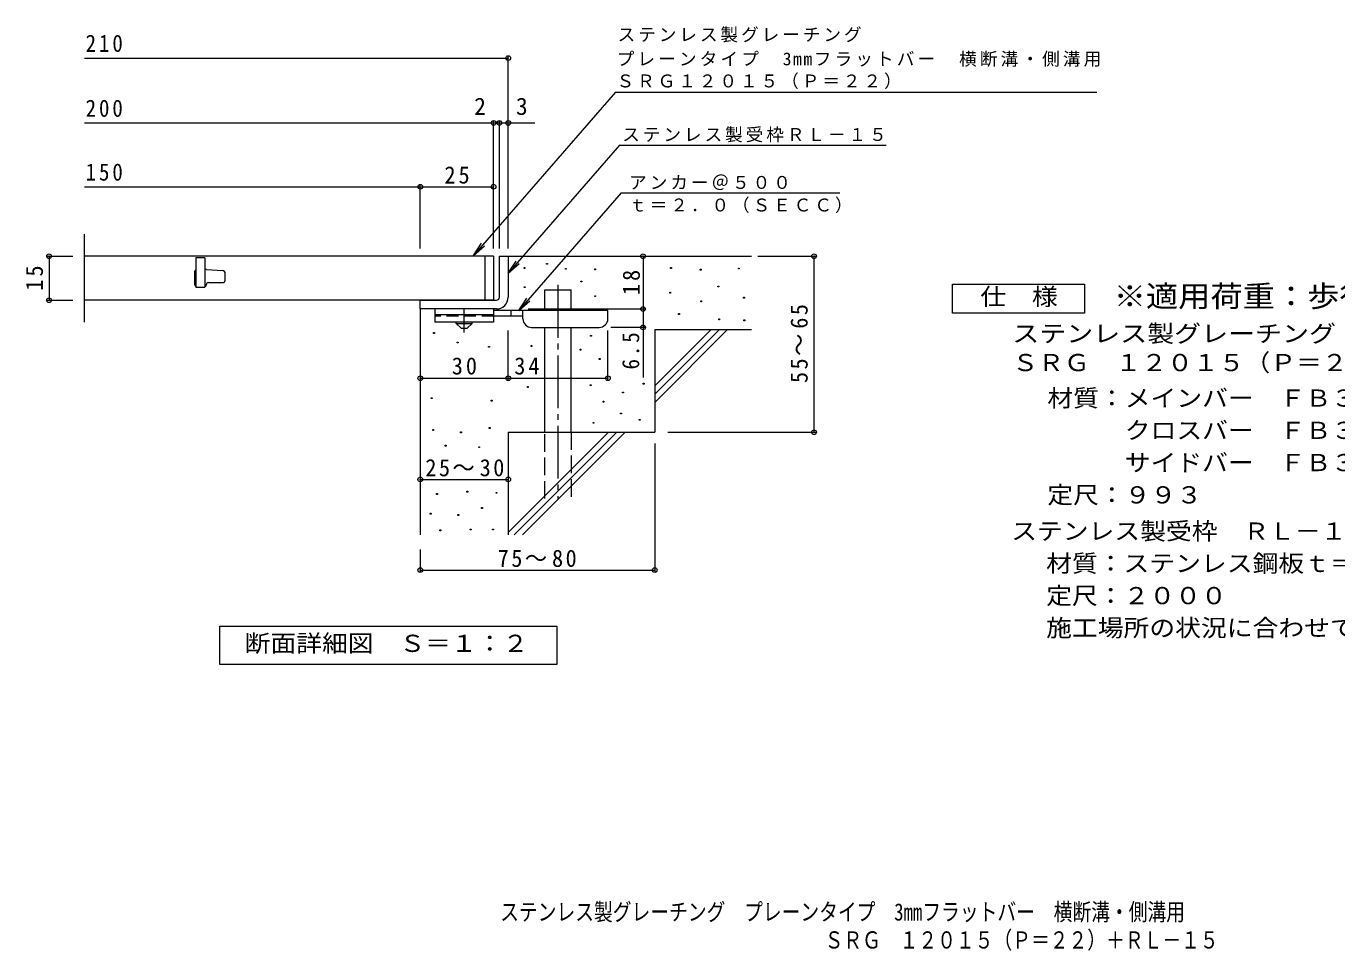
# Model space of a CAD drawing. Units: millimetres, scale not verified. Extents: x -333 to 344, y -275 to 205.
# Drawn here: x -333 to 114, y -274.8 to 40.5 of the extents above; entities that cross this region are included whole.
import ezdxf
from ezdxf.enums import TextEntityAlignment as Align

# ---------------------------------------------------------------- set-up
doc = ezdxf.new("R2010")
doc.units = ezdxf.units.MM
doc.header["$LTSCALE"] = 2
doc.header["$PDMODE"] = 32
doc.header["$PDSIZE"] = 1.6
for name, pattern in [('CHAIN1', [8, 5, -1, 1, -1]), ('CHAIN2', [12, 9, -1, 1, -1]), ('DASHED2', [3, 2, -1]), ('DASHED3', [4, 3, -1])]:
    doc.linetypes.add(name, pattern=pattern)
for name, color, linetype, lineweight in [('D-0', 7, 'Continuous', 9), ('D-1', 2, 'Continuous', 9), ('D-2', 3, 'Continuous', 9), ('D-4', 7, 'Continuous', 9), ('D-5', 7, 'Continuous', 9), ('D-6', 6, 'Continuous', 9), ('D-9', 4, 'Continuous', 9)]:
    doc.layers.add(name, color=color, linetype=linetype, lineweight=lineweight)
doc.layers.add('F-5_F-5ﾚｲﾔ', color=2, linetype='Continuous')
doc.styles.add('ＭＳ ゴシック', font='')
doc.styles.get('ＭＳ ゴシック').set_extended_font_data('MS Gothic')

msp = doc.modelspace()

# ---------------------------------------------------------------- linework, layer by layer
at = {"layer": 'D-0'}
for points in [[(-163.188, -42.146), (-163.188, -41.846), (-162.888, -41.846), (-162.888, -42.146)], [(-155.51, -40.698), (-155.51, -40.398), (-155.21, -40.398), (-155.21, -40.698)], [(-149.084, -42.417), (-149.084, -42.117), (-148.784, -42.117), (-148.784, -42.417)], [(-139.096, -42.553), (-139.096, -42.252), (-138.796, -42.252), (-138.796, -42.553)], [(-113.244, -42.146), (-113.244, -41.846), (-112.944, -41.846), (-112.944, -42.146)], [(-103.093, -42.688), (-103.093, -42.388), (-102.793, -42.388), (-102.793, -42.688)], [(-90.099, -42.282), (-90.099, -41.982), (-89.799, -41.982), (-89.799, -42.282)], [(-163.156, -48.68), (-163.156, -48.38), (-162.856, -48.38), (-162.856, -48.68)], [(-143.833, -46.748), (-143.833, -46.448), (-143.533, -46.448), (-143.533, -46.748)], [(-97.054, -48.432), (-97.054, -48.131), (-96.754, -48.131), (-96.754, -48.432)], [(-139.108, -51.736), (-139.108, -51.436), (-138.808, -51.436), (-138.808, -51.736)], [(-113.515, -50.538), (-113.515, -50.238), (-113.215, -50.238), (-113.215, -50.538)], [(-102.958, -53.516), (-102.958, -53.216), (-102.657, -53.216), (-102.657, -53.516)], [(-88.344, -52.267), (-88.344, -51.967), (-88.044, -51.967), (-88.044, -52.267)], [(-110.524, -57.799), (-110.524, -57.499), (-110.224, -57.499), (-110.224, -57.799)], [(-96.797, -59.667), (-96.797, -59.367), (-96.497, -59.367), (-96.497, -59.667)], [(-88.213, -59.964), (-88.213, -59.664), (-87.913, -59.664), (-87.913, -59.964)], [(-194.056, -64.267), (-194.056, -63.967), (-193.756, -63.967), (-193.756, -64.267)], [(-140.509, -65.265), (-140.509, -64.965), (-140.208, -64.965), (-140.208, -65.265)], [(-185.986, -67.54), (-185.986, -67.24), (-185.686, -67.24), (-185.686, -67.54)], [(-175.327, -68.987), (-175.327, -68.687), (-175.027, -68.687), (-175.027, -68.987)], [(-160.807, -68.752), (-160.807, -68.452), (-160.507, -68.452), (-160.507, -68.752)], [(-144.114, -69.979), (-144.114, -69.679), (-143.813, -69.679), (-143.813, -69.979)], [(-137.572, -73.136), (-137.572, -72.836), (-137.272, -72.836), (-137.272, -73.136)], [(-162.056, -82.709), (-162.056, -82.409), (-161.756, -82.409), (-161.756, -82.709)], [(-140.666, -82.082), (-140.666, -81.782), (-140.366, -81.782), (-140.366, -82.082)], [(-129.639, -84.56), (-129.639, -84.26), (-129.339, -84.26), (-129.339, -84.56)], [(-122.591, -81.567), (-122.591, -81.267), (-122.291, -81.267), (-122.291, -81.567)], [(-194.844, -86.5), (-194.844, -86.2), (-194.544, -86.2), (-194.544, -86.5)], [(-174.387, -87.329), (-174.387, -87.029), (-174.087, -87.029), (-174.087, -87.329)], [(-136.274, -87.699), (-136.274, -87.399), (-135.974, -87.399), (-135.974, -87.699)], [(-130.316, -91.733), (-130.316, -91.433), (-130.016, -91.433), (-130.016, -91.733)], [(-123.945, -93.884), (-123.945, -93.584), (-123.645, -93.584), (-123.645, -93.884)], [(-194.361, -97.385), (-194.361, -97.085), (-194.061, -97.085), (-194.061, -97.385)], [(-184.856, -98.162), (-184.856, -97.862), (-184.556, -97.862), (-184.556, -98.162)], [(-175.099, -96.676), (-175.099, -96.376), (-174.799, -96.376), (-174.799, -96.676)], [(-139.673, -94.94), (-139.673, -94.64), (-139.373, -94.64), (-139.373, -94.94)], [(-190.074, -102.701), (-190.074, -102.401), (-189.774, -102.401), (-189.774, -102.701)], [(-178.67, -103.215), (-178.67, -102.915), (-178.37, -102.915), (-178.37, -103.215)], [(-193.066, -119.18), (-193.066, -118.88), (-192.766, -118.88), (-192.766, -119.18)], [(-182.712, -118.419), (-182.712, -118.119), (-182.412, -118.119), (-182.412, -118.419)], [(-172.738, -118.799), (-172.738, -118.499), (-172.438, -118.499), (-172.438, -118.799)], [(-177.687, -123.977), (-177.687, -123.676), (-177.387, -123.676), (-177.387, -123.977)], [(-195.198, -125.88), (-195.198, -125.58), (-194.898, -125.58), (-194.898, -125.88)], [(-185.757, -126.337), (-185.757, -126.037), (-185.457, -126.037), (-185.457, -126.337)], [(-191.924, -131.59), (-191.924, -131.29), (-191.624, -131.29), (-191.624, -131.59)], [(-181.57, -131.285), (-181.57, -130.985), (-181.27, -130.985), (-181.27, -131.285)], [(-173.956, -131.285), (-173.956, -130.985), (-173.656, -130.985), (-173.656, -131.285)]]:
    msp.add_lwpolyline(points, close=True, dxfattribs=at)
at = {"layer": 'D-1'}
for p, q in [((-171.613, -37.957), (-168.613, -37.957)), ((-171.613, -51.957), (-171.613, -37.957)), ((-168.613, -37.957), (-168.613, -51.956)), ((-198.615, -52.956), (-172.613, -52.957)), ((-198.613, -55.957), (-198.613, -52.957)), ((-172.613, -55.956), (-198.615, -55.957))]:
    msp.add_line(p, q, dxfattribs=at)
for centre, radius, start, end in [((-172.614, -51.957), 1, 270.02448, 0.01074), ((-172.613, -51.956), 4, 270, 0.00024), ((-172.613, -51.957), 1, 270, 0.0002)]:
    msp.add_arc(centre, radius, start, end, dxfattribs=at)
at = {"layer": 'D-2'}
for p, q in [((-313.147, -60.457), (-313.147, -30.457)), ((-173.613, -37.957), (-313.147, -37.957)), ((-272.113, -38.457), (-272.113, -48.457)), ((-176.613, -37.957), (-176.613, -52.957)), ((-173.613, -37.957), (-173.613, -52.957)), ((-275.613, -43.457), (-275.613, -47.457)), ((-271.651, -42.457), (-272.113, -42.457)), ((-271.575, -42.46), (-266.036, -42.886)), ((-265.113, -45.957), (-265.113, -43.883)), ((-275.113, -48.457), (-272.113, -48.457)), ((-270.863, -46.957), (-266.113, -46.957)), ((-173.613, -52.957), (-313.147, -52.957))]:
    msp.add_line(p, q, dxfattribs=at)
msp.add_lwpolyline([(-272.113, -38.457), (-275.113, -38.457), (-275.113, -48.457)], dxfattribs=at)
for centre, radius, start, end in [((-274.613, -43.457), 1, 120.00092, 180), ((-271.651, -43.457), 1, 85.60146, 90), ((-266.113, -43.883), 1, 0, 85.60141), ((-274.613, -47.457), 1, 180, 270), ((-272.363, -47.707), 0.75, 270, 0), ((-270.863, -47.707), 0.75, 90, 180), ((-266.113, -45.957), 1, 270, 0)]:
    msp.add_arc(centre, radius, start, end, dxfattribs=at)
at = {"layer": 'D-4'}
for p, q in [((-313.147, 29.617), (-168.613, 29.617)), ((-168.613, -35.366), (-168.613, 30.217)), ((-313.147, 7.478), (-159.476, 7.478)), ((-173.613, -35.366), (-173.613, 8.078)), ((-171.613, -35.366), (-171.613, 8.078)), ((-198.613, -35.366), (-198.613, -13.673)), ((-325.827, -37.957), (-317.147, -37.957)), ((-325.227, -37.957), (-325.227, -52.957)), ((-122.622, -37.957), (-122.622, -55.957)), ((-83.407, -37.957), (-63.676, -37.957)), ((-64.276, -97.957), (-64.276, -37.957)), ((-325.827, -52.957), (-317.147, -52.957)), ((-161.813, -55.957), (-122.022, -55.957)), ((-122.622, -55.957), (-122.622, -79.307)), ((-122.022, -62.256), (-133.613, -62.256)), ((-168.613, -80.177), (-168.613, -63.256)), ((-134.613, -80.177), (-134.613, -63.256)), ((-114.166, -97.957), (-63.676, -97.957)), ((-118.613, -101.785), (-118.613, -145.573)), ((-198.613, -114.08), (-168.613, -114.08)), ((-198.613, -137.957), (-198.613, -145.573)), ((-198.613, -144.973), (-118.613, -144.973))]:
    msp.add_line(p, q, dxfattribs=at)
for points in [[(-313.147, -14.273), (-198.613, -14.273), (-173.613, -14.273)], [(-198.613, -79.577), (-168.613, -79.577), (-134.613, -79.577)]]:
    msp.add_lwpolyline(points, dxfattribs=at)
for p in [(-168.613, 29.617), (-173.613, 7.478), (-171.613, 7.478), (-168.613, 7.478), (-198.613, -14.273), (-173.613, -14.273), (-325.227, -37.957), (-122.622, -37.957), (-64.276, -37.957), (-325.227, -52.957), (-122.622, -55.957), (-122.622, -62.256), (-198.613, -79.577), (-168.613, -79.577), (-134.613, -79.577), (-64.276, -97.957), (-198.613, -114.08), (-168.613, -114.08), (-198.613, -144.973), (-118.613, -144.973)]:
    msp.add_point(p, dxfattribs=at)
at = {"layer": 'D-5'}
for p, q in [((-131.961, 17.993), (-180.46, -37.73)), ((-131.961, 17.993), (32.191, 17.993)), ((-130.595, -0.109), (-168.613, -43.789)), ((-130.595, -0.109), (-39.676, -0.109)), ((-130.08, -16.347), (-164.989, -56.456)), ((-130.08, -16.347), (-55.477, -16.347)), ((-180.46, -37.73), (-177.698, -33.562)), ((-180.46, -37.73), (-176.714, -34.419)), ((-168.613, -43.789), (-165.851, -39.622)), ((-168.613, -43.789), (-164.866, -40.479)), ((-164.989, -56.456), (-162.227, -52.289)), ((-164.989, -56.456), (-161.243, -53.146))]:
    msp.add_line(p, q, dxfattribs=at)
for points in [[(-17.075, -57.435), (-17.075, -47.435), (27.925, -47.435), (27.925, -57.435)], [(-267.012, -177.145), (-267.012, -164.145), (-152.012, -164.145), (-152.012, -177.145)]]:
    msp.add_lwpolyline(points, close=True, dxfattribs=at)
at = {"layer": 'D-6'}
for p, q in [((-168.613, -37.957), (-85.613, -37.957)), ((-156.155, -49.456), (-147.155, -49.456)), ((-156.155, -56.456), (-156.155, -49.456)), ((-147.155, -56.456), (-147.155, -49.456)), ((-198.613, -55.957), (-198.613, -132.956)), ((-156.155, -97.957), (-156.155, -62.256)), ((-147.155, -97.957), (-147.155, -62.256)), ((-118.613, -82.158), (-99.411, -62.956)), ((-118.613, -84.987), (-96.583, -62.956)), ((-118.613, -87.815), (-93.755, -62.956)), ((-118.613, -62.957), (-85.613, -62.957)), ((-118.613, -62.957), (-118.613, -97.957)), ((-168.613, -97.957), (-168.613, -132.956)), ((-168.613, -97.957), (-118.613, -97.957)), ((-168.613, -132.158), (-134.411, -97.957)), ((-166.583, -132.956), (-131.583, -97.957)), ((-163.755, -132.956), (-128.755, -97.957))]:
    msp.add_line(p, q, dxfattribs=at)
at = {"layer": 'D-6', "linetype": 'CHAIN2'}
msp.add_line((-151.655, -47.764), (-151.655, -120.623), dxfattribs=at)
at = {"layer": 'D-6', "linetype": 'DASHED3'}
for p, q in [((-156.155, -120.623), (-156.155, -97.957)), ((-147.155, -97.957), (-147.155, -120.623))]:
    msp.add_line(p, q, dxfattribs=at)
at = {"layer": 'D-9', "color": 3}
for p, q in [((-193.613, -55.957), (-193.613, -60.457)), ((-173.613, -55.957), (-193.613, -55.957)), ((-173.613, -57.957), (-193.613, -57.957)), ((-173.613, -55.957), (-173.613, -60.457)), ((-173.613, -60.457), (-193.613, -60.457))]:
    msp.add_line(p, q, dxfattribs=at)
at = {"layer": 'D-9', "linetype": 'CHAIN1'}
msp.add_line((-183.613, -64.004), (-183.613, -55.957), dxfattribs=at)
at = {"layer": 'D-9'}
for p, q in [((-134.613, -56.456), (-173.613, -56.456)), ((-167.613, -58.456), (-167.613, -56.456)), ((-163.613, -59.256), (-163.613, -56.456)), ((-134.613, -59.256), (-134.613, -56.456)), ((-163.608, -58.456), (-173.613, -58.456)), ((-160.613, -62.256), (-137.613, -62.256))]:
    msp.add_line(p, q, dxfattribs=at)
at = {"layer": 'D-9', "color": 3, "linetype": 'DASHED2'}
msp.add_line((-173.613, -58.457), (-193.613, -58.457), dxfattribs=at)
at = {"layer": 'D-9', "color": 2}
for p, q in [((-186.363, -60.956), (-186.363, -60.457)), ((-186.363, -60.956), (-184.613, -62.456)), ((-186.363, -60.956), (-180.863, -60.956)), ((-184.613, -62.456), (-182.613, -62.456)), ((-182.613, -62.456), (-180.863, -60.956)), ((-180.863, -60.956), (-180.863, -60.457))]:
    msp.add_line(p, q, dxfattribs=at)
at = {"layer": 'D-9'}
for centre, start, end in [((-160.613, -59.256), 180, 270), ((-137.613, -59.256), 270, 0)]:
    msp.add_arc(centre, 3, start, end, dxfattribs=at)

# ---------------------------------------------------------------- texts
at = {"layer": 'D-4', "color": 2, "style": 'ＭＳ ゴシック'}
for s, p in [('2', (-180.202, 8.478)), ('3', (-165.953, 8.478))]:
    msp.add_text(s, height=5.865, dxfattribs=at).set_placement(p, align=Align.BOTTOM_LEFT)
at = {"layer": 'D-4', "color": 2, "char_height": 5.865, "attachment_point": 7, "style": 'ＭＳ ゴシック'}
for s, insert in [('\\T1.27;\\W0.9;210', (-312.773, 31.617)), ('\\T1.27;\\W0.9;200', (-312.773, 9.478)), ('\\T1.27;\\W0.9;150', (-312.773, -12.273)), ('\\T1.27;\\W0.95;25', (-190.363, -13.273)), ('\\T1.27;\\W0.95;30', (-187.863, -78.377)), ('\\T1.27;\\W0.95;34', (-166.54, -78.377)), ('\\T1.22;\\W0.95;25～30', (-196.863, -113.08)), ('\\T1.22;\\W0.95;75～80', (-172.187, -143.973))]:
    msp.add_mtext(s, dxfattribs=dict(at, insert=insert))
at = {"layer": 'D-4', "color": 2, "char_height": 5.865, "attachment_point": 7, "rotation": 90, "style": 'ＭＳ ゴシック'}
for s, insert in [('\\T1.27;\\W0.95;15', (-327.227, -49.707)), ('\\T1.27;\\W0.95;18', (-123.622, -51.206)), ('\\T1.22;\\W0.95;55～65', (-66.382, -81.207)), ('\\T1.27;\\W0.9;6.5', (-123.822, -76.595))]:
    msp.add_mtext(s, dxfattribs=dict(at, insert=insert))
at = {"layer": 'D-5', "color": 2, "style": 'ＭＳ ゴシック'}
for s, width, p in [('仕\u3000様', 1.1, (-7.575, -56.435)), ('ステンレス製グレーチング\u3000プレーンタイプ\u30003㎜フラットバー\u3000横断溝・側溝用', 1.15, (3.343, -69.019)), ('ＳＲＧ\u3000１２０１５（Ｐ＝２２）', 1.1, (3.343, -78.911)), ('材質：メインバー\u3000ＦＢ３×１５（ＳＵＳ３０４）', 1.1, (15.285, -91.02)), ('\u3000\u3000\u3000クロスバー\u3000ＦＢ３×１０（ＳＵＳ３０４）', 1.1, (15.285, -102.02)), ('\u3000\u3000\u3000サイドバー\u3000ＦＢ３×１５（ＳＵＳ３０４）', 1.1, (15.285, -113.02)), ('定尺：９９３', 1.1, (15.285, -124.02)), ('ステンレス製受枠\u3000ＲＬ－１５', 1.1, (2.945, -136.377)), ('材質：ステンレス鋼板ｔ＝３．０（ＳＵＳ３０４）', 1.1, (14.887, -147.377)), ('定尺：２０００', 1.1, (14.887, -158.377)), ('施工場所の状況に合わせて、アンカーをプライヤー等で折り曲げてご使用ください。', 1.1, (14.887, -169.377)), ('断面詳細図\u3000Ｓ＝１：２', 1.1, (-258.512, -174.645))]:
    msp.add_text(s, height=5.865, dxfattribs=dict(at, width=width)).set_placement(p, align=Align.BOTTOM_LEFT)
at = {"layer": 'D-5', "color": 3, "style": 'ＭＳ ゴシック', "width": 1.1}
msp.add_text('※適用荷重：歩行用', height=7.331, dxfattribs=at).set_placement((37.925, -57.435), align=Align.BOTTOM_LEFT)
at = {"layer": 'D-5', "char_height": 4.399, "attachment_point": 7, "style": 'ＭＳ ゴシック'}
for s, insert in [('\\T1.17;ステンレス製グレーチング', (-131.298, 34.927)), ('\\T1.18;プレーンタイプ\u30003mmフラットバー\u3000横断溝・側溝用', (-131.608, 26.596)), ('\\T1.17;ＳＲＧ１２０１５（Ｐ＝２２）', (-131.652, 19.024)), ('\\T1.17;ステンレス製受枠ＲＬ－１５', (-129.718, 0.843)), ('\\T1.17;アンカー＠５００', (-127.351, -15.415)), ('\\T1.17;ｔ＝２．０（ＳＥＣＣ）', (-127.351, -23.279))]:
    msp.add_mtext(s, dxfattribs=dict(at, insert=insert))
at = {"layer": 'F-5_F-5ﾚｲﾔ', "style": 'ＭＳ ゴシック', "width": 0.8}
for s, p in [('ステンレス製グレーチング\u3000プレーンタイプ\u30003㎜フラットバー\u3000横断溝・側溝用', (-171.344, -266.223)), ('ＳＲＧ\u3000１２０１５（Ｐ＝２２）＋ＲＬ－１５', (-60.689, -275.772))]:
    msp.add_text(s, height=5.865, dxfattribs=at).set_placement(p, align=Align.BOTTOM_LEFT)

doc.saveas('drawing.dxf')
